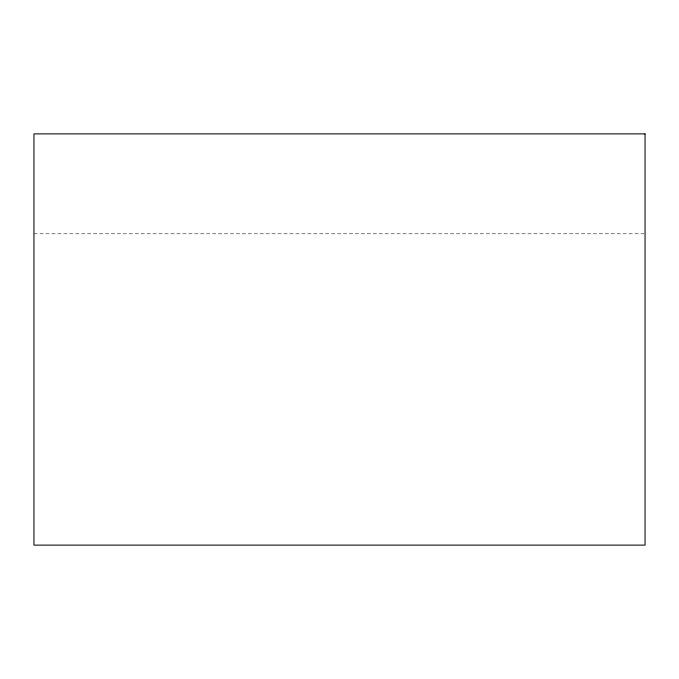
<?xml version="1.0" encoding="UTF-8"?>
<svg xmlns="http://www.w3.org/2000/svg" width="679" height="679" viewBox="0 0 679 679"><rect width="100%" height="100%" fill="white"/><g stroke="black" fill="none" stroke-linecap="round" stroke-linejoin="round"><path stroke-width="0.51" stroke-dasharray="3.4 2.55" d="M33.95 233.805L644.006 233.805"/><path stroke-width="1.02" d="M645.05 133.882L33.95 133.882L33.95 545.118L645.05 545.118L645.05 133.882"/></g></svg>
